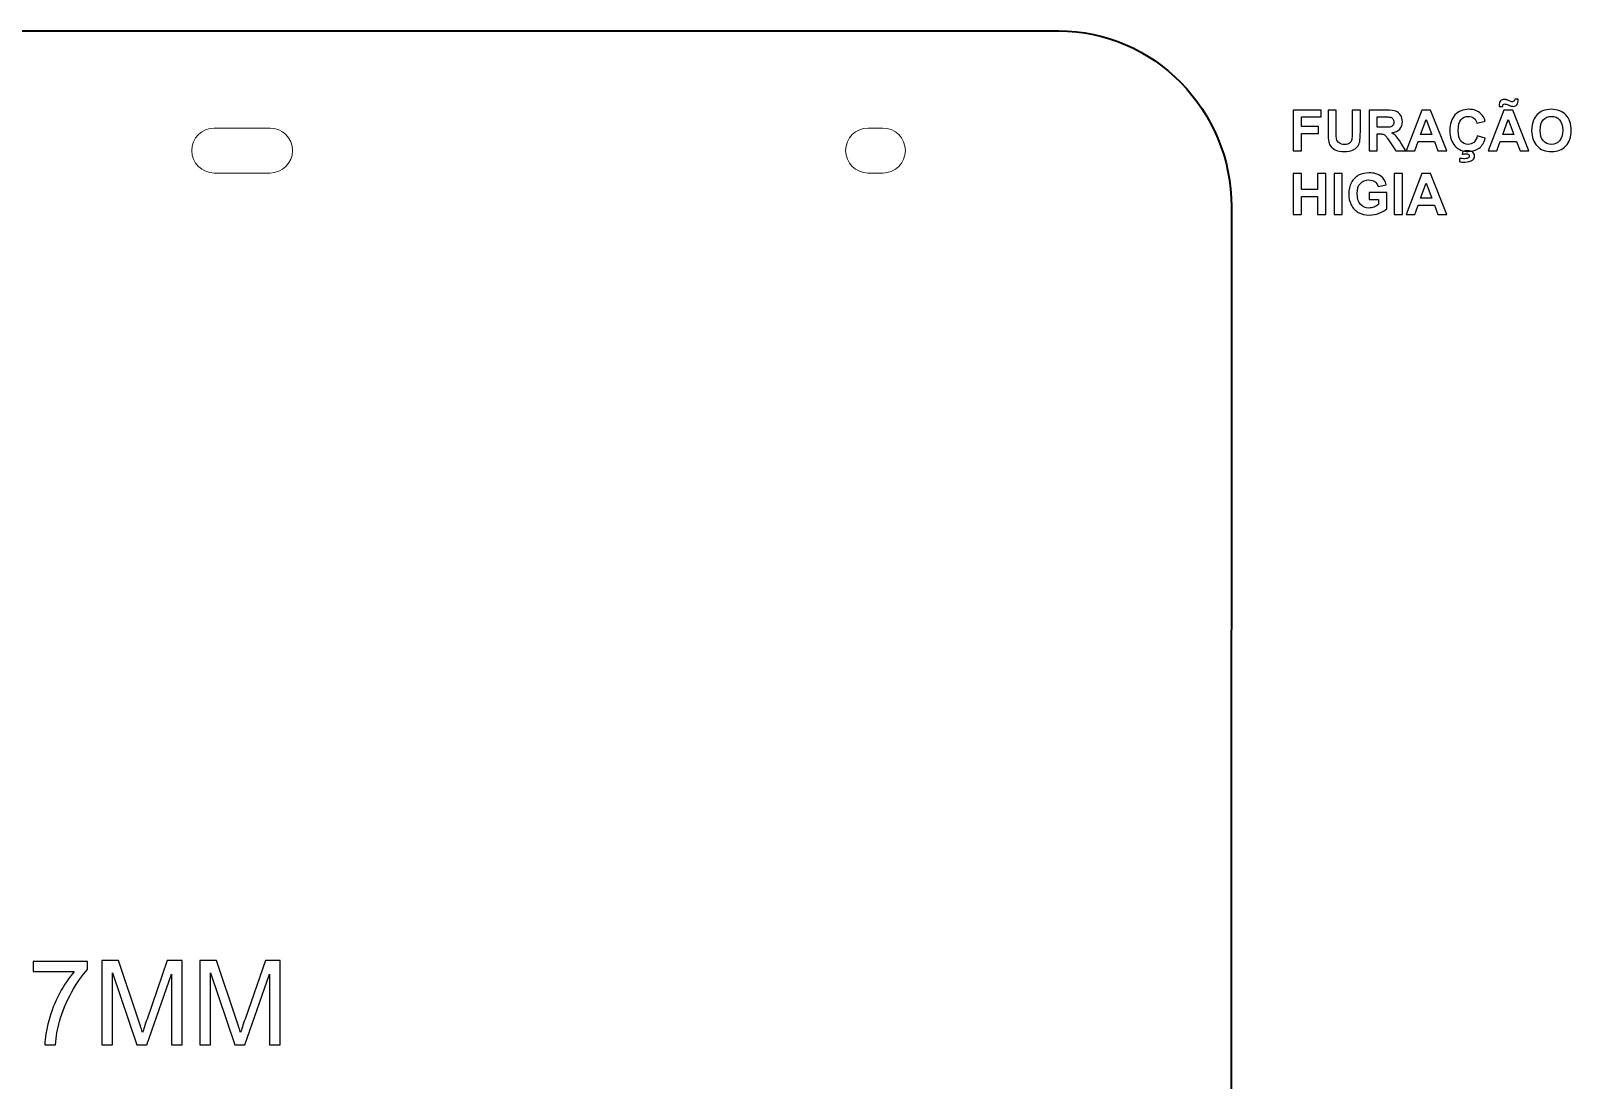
# Model space of a CAD drawing. Header units: centimetres. Extents: x -18.3 to 18.6, y -13.4 to 12.4.
# Drawn here: x -0.23 to 18.6, y -0.43 to 12.39 of the extents above; entities that cross this region are included whole.
import ezdxf

# ---------------------------------------------------------------- set-up
doc = ezdxf.new("R2010")
doc.units = ezdxf.units.CM
doc.header["$MEASUREMENT"] = 0
doc.layers.add('Camada 1', color=7, linetype='Continuous')

msp = doc.modelspace()

# ---------------------------------------------------------------- linework, layer by layer
at = {"layer": 'Camada 1', "color": 250, "lineweight": 35}
for points in [[(-18.25491, 10.43513), (-18.15603, 11.52576), (-17.2489, 12.38719), (-16.15374, 12.38719), (-16.15374, 12.38719), (-16.15374, 12.38719), (12.33478, 12.38719), (12.33478, 12.38719), (12.33478, 12.38719), (13.49546, 12.38719), (14.44508, 11.41972), (14.44508, 10.23722), (14.44508, 10.23722), (14.44508, 10.23722), (14.43758, -10.43091), (14.43758, -10.43091)], [(14.44509, -10.36075), (14.34621, -11.45138), (13.43908, -12.31281), (12.34392, -12.31281), (12.34392, -12.31281), (12.34392, -12.31281), (-16.1446, -12.31281), (-16.1446, -12.31281), (-16.1446, -12.31281), (-17.30528, -12.31281), (-18.2549, -11.34534), (-18.2549, -10.16284), (-18.2549, -10.16284), (-18.2549, -10.16284), (-18.25491, 10.43513), (-18.25491, 10.43513)]]:
    msp.add_open_spline(points, degree=3, knots=[0, 0, 0, 0, 0.2, 0.2, 0.2, 0.2, 0.4, 0.4, 0.4, 0.4, 0.6, 0.6, 0.6, 0.6, 1, 1, 1, 1], dxfattribs=at)
at = {"layer": 'Camada 1', "color": 114}
for points, knots in [([(17.75929, 11.46351), (17.75929, 11.46351), (17.71551, 11.46351), (17.71551, 11.46351), (17.71551, 11.46351), (17.71527, 11.46872), (17.71516, 11.47278), (17.71516, 11.47567), (17.71516, 11.47567), (17.71516, 11.49942), (17.72095, 11.51772), (17.73253, 11.53046), (17.73253, 11.53046), (17.744, 11.54331), (17.75894, 11.54968), (17.77701, 11.54968), (17.77701, 11.54968), (17.785, 11.54968), (17.7923, 11.54887), (17.79913, 11.54714), (17.79913, 11.54714), (17.80596, 11.5454), (17.81836, 11.54053), (17.83631, 11.53254), (17.83631, 11.53254), (17.85438, 11.52455), (17.86839, 11.5205), (17.8787, 11.5205), (17.8787, 11.5205), (17.88588, 11.5205), (17.89191, 11.52281), (17.89677, 11.52733), (17.89677, 11.52733), (17.90175, 11.53196), (17.90476, 11.53961), (17.90615, 11.55038), (17.90615, 11.55038), (17.90615, 11.55038), (17.94994, 11.55038), (17.94994, 11.55038), (17.94994, 11.55038), (17.9497, 11.51945), (17.94403, 11.49745), (17.93291, 11.48413), (17.93291, 11.48413), (17.92167, 11.47081), (17.90731, 11.46421), (17.88971, 11.46421), (17.88971, 11.46421), (17.88195, 11.46421), (17.87442, 11.46502), (17.867, 11.46664), (17.867, 11.46664), (17.86179, 11.46803), (17.84882, 11.47289), (17.82809, 11.48112), (17.82809, 11.48112), (17.80724, 11.48934), (17.79218, 11.49339), (17.78268, 11.49339), (17.78268, 11.49339), (17.77539, 11.49339), (17.76983, 11.49119), (17.76577, 11.48668), (17.76577, 11.48668), (17.7616, 11.48227), (17.75952, 11.47451), (17.75929, 11.46351)], [0, 0, 0, 0, 0.05555556, 0.05555556, 0.05555556, 0.05555556, 0.11111111, 0.11111111, 0.11111111, 0.11111111, 0.16666667, 0.16666667, 0.16666667, 0.16666667, 0.22222222, 0.22222222, 0.22222222, 0.22222222, 0.27777778, 0.27777778, 0.27777778, 0.27777778, 0.33333333, 0.33333333, 0.33333333, 0.33333333, 0.38888889, 0.38888889, 0.38888889, 0.38888889, 0.44444444, 0.44444444, 0.44444444, 0.44444444, 0.5, 0.5, 0.5, 0.5, 0.55555556, 0.55555556, 0.55555556, 0.55555556, 0.61111111, 0.61111111, 0.61111111, 0.61111111, 0.66666667, 0.66666667, 0.66666667, 0.66666667, 0.72222222, 0.72222222, 0.72222222, 0.72222222, 0.77777778, 0.77777778, 0.77777778, 0.77777778, 0.83333333, 0.83333333, 0.83333333, 0.83333333, 0.88888889, 0.88888889, 0.88888889, 0.88888889, 1, 1, 1, 1]), ([(15.20013, 10.92145), (15.20013, 10.92145), (15.20013, 11.41903), (15.20013, 11.41903), (15.20013, 11.41903), (15.20013, 11.41903), (15.54205, 11.41903), (15.54205, 11.41903), (15.54205, 11.41903), (15.54205, 11.41903), (15.54205, 11.33495), (15.54205, 11.33495), (15.54205, 11.33495), (15.54205, 11.33495), (15.3009, 11.33495), (15.3009, 11.33495), (15.3009, 11.33495), (15.3009, 11.33495), (15.3009, 11.2168), (15.3009, 11.2168), (15.3009, 11.2168), (15.3009, 11.2168), (15.50938, 11.2168), (15.50938, 11.2168), (15.50938, 11.2168), (15.50938, 11.2168), (15.50938, 11.13271), (15.50938, 11.13271), (15.50938, 11.13271), (15.50938, 11.13271), (15.3009, 11.13271), (15.3009, 11.13271), (15.3009, 11.13271), (15.3009, 11.13271), (15.3009, 10.92145), (15.3009, 10.92145), (15.3009, 10.92145), (15.3009, 10.92145), (15.20013, 10.92145), (15.20013, 10.92145)], [0, 0, 0, 0, 0.09090909, 0.09090909, 0.09090909, 0.09090909, 0.18181818, 0.18181818, 0.18181818, 0.18181818, 0.27272727, 0.27272727, 0.27272727, 0.27272727, 0.36363636, 0.36363636, 0.36363636, 0.36363636, 0.45454545, 0.45454545, 0.45454545, 0.45454545, 0.54545455, 0.54545455, 0.54545455, 0.54545455, 0.63636364, 0.63636364, 0.63636364, 0.63636364, 0.72727273, 0.72727273, 0.72727273, 0.72727273, 0.81818182, 0.81818182, 0.81818182, 0.81818182, 1, 1, 1, 1]), ([(15.62463, 11.41903), (15.62463, 11.41903), (15.7254, 11.41903), (15.7254, 11.41903), (15.7254, 11.41903), (15.7254, 11.41903), (15.7254, 11.14939), (15.7254, 11.14939), (15.7254, 11.14939), (15.7254, 11.10654), (15.72667, 11.07886), (15.72911, 11.06623), (15.72911, 11.06623), (15.73339, 11.04585), (15.74347, 11.0294), (15.75945, 11.01712), (15.75945, 11.01712), (15.77555, 11.00473), (15.79744, 10.99859), (15.82524, 10.99859), (15.82524, 10.99859), (15.85339, 10.99859), (15.8747, 11.00438), (15.88906, 11.01608), (15.88906, 11.01608), (15.90342, 11.02778), (15.91199, 11.04202), (15.91489, 11.05905), (15.91489, 11.05905), (15.91778, 11.07608), (15.91929, 11.10422), (15.91929, 11.1436), (15.91929, 11.1436), (15.91929, 11.1436), (15.91929, 11.41903), (15.91929, 11.41903), (15.91929, 11.41903), (15.91929, 11.41903), (16.02006, 11.41903), (16.02006, 11.41903), (16.02006, 11.41903), (16.02006, 11.41903), (16.02006, 11.15739), (16.02006, 11.15739), (16.02006, 11.15739), (16.02006, 11.09762), (16.01739, 11.05534), (16.01195, 11.03067), (16.01195, 11.03067), (16.00651, 11.006), (15.99655, 10.98515), (15.98195, 10.96813), (15.98195, 10.96813), (15.96747, 10.9511), (15.94801, 10.93767), (15.92369, 10.92759), (15.92369, 10.92759), (15.89925, 10.91751), (15.86752, 10.91242), (15.82825, 10.91242), (15.82825, 10.91242), (15.78088, 10.91242), (15.74497, 10.91786), (15.72053, 10.92886), (15.72053, 10.92886), (15.6961, 10.93987), (15.67675, 10.95411), (15.66251, 10.97172), (15.66251, 10.97172), (15.64826, 10.98932), (15.63899, 11.00762), (15.63448, 11.02697), (15.63448, 11.02697), (15.62787, 11.05546), (15.62463, 11.09762), (15.62463, 11.15333), (15.62463, 11.15333), (15.62463, 11.15333), (15.62463, 11.41903), (15.62463, 11.41903)], [0, 0, 0, 0, 0.04761905, 0.04761905, 0.04761905, 0.04761905, 0.0952381, 0.0952381, 0.0952381, 0.0952381, 0.14285714, 0.14285714, 0.14285714, 0.14285714, 0.19047619, 0.19047619, 0.19047619, 0.19047619, 0.23809524, 0.23809524, 0.23809524, 0.23809524, 0.28571429, 0.28571429, 0.28571429, 0.28571429, 0.33333333, 0.33333333, 0.33333333, 0.33333333, 0.38095238, 0.38095238, 0.38095238, 0.38095238, 0.42857143, 0.42857143, 0.42857143, 0.42857143, 0.47619048, 0.47619048, 0.47619048, 0.47619048, 0.52380952, 0.52380952, 0.52380952, 0.52380952, 0.57142857, 0.57142857, 0.57142857, 0.57142857, 0.61904762, 0.61904762, 0.61904762, 0.61904762, 0.66666667, 0.66666667, 0.66666667, 0.66666667, 0.71428571, 0.71428571, 0.71428571, 0.71428571, 0.76190476, 0.76190476, 0.76190476, 0.76190476, 0.80952381, 0.80952381, 0.80952381, 0.80952381, 0.85714286, 0.85714286, 0.85714286, 0.85714286, 0.9047619, 0.9047619, 0.9047619, 0.9047619, 1, 1, 1, 1]), ([(16.1265, 10.92145), (16.1265, 10.92145), (16.1265, 11.41903), (16.1265, 11.41903), (16.1265, 11.41903), (16.1265, 11.41903), (16.33811, 11.41903), (16.33811, 11.41903), (16.33811, 11.41903), (16.39128, 11.41903), (16.42996, 11.41452), (16.45405, 11.4056), (16.45405, 11.4056), (16.47826, 11.39668), (16.49749, 11.38081), (16.51197, 11.35799), (16.51197, 11.35799), (16.52645, 11.33506), (16.53374, 11.309), (16.53374, 11.27958), (16.53374, 11.27958), (16.53374, 11.24217), (16.52285, 11.21136), (16.50096, 11.18704), (16.50096, 11.18704), (16.47907, 11.16271), (16.44641, 11.14742), (16.40286, 11.14105), (16.40286, 11.14105), (16.42452, 11.12843), (16.44236, 11.11453), (16.45637, 11.09936), (16.45637, 11.09936), (16.4705, 11.08418), (16.4895, 11.0572), (16.51336, 11.01851), (16.51336, 11.01851), (16.51336, 11.01851), (16.57405, 10.92145), (16.57405, 10.92145), (16.57405, 10.92145), (16.57405, 10.92145), (16.45394, 10.92145), (16.45394, 10.92145), (16.45394, 10.92145), (16.45394, 10.92145), (16.3819, 11.03009), (16.3819, 11.03009), (16.3819, 11.03009), (16.35607, 11.06866), (16.33835, 11.09299), (16.32873, 11.10306), (16.32873, 11.10306), (16.31923, 11.11302), (16.30916, 11.11997), (16.2985, 11.12368), (16.2985, 11.12368), (16.28773, 11.12739), (16.27082, 11.12924), (16.24765, 11.12924), (16.24765, 11.12924), (16.24765, 11.12924), (16.22727, 11.12924), (16.22727, 11.12924), (16.22727, 11.12924), (16.22727, 11.12924), (16.22727, 10.92145), (16.22727, 10.92145), (16.22727, 10.92145), (16.22727, 10.92145), (16.1265, 10.92145), (16.1265, 10.92145)], [0, 0, 0, 0, 0.05263158, 0.05263158, 0.05263158, 0.05263158, 0.10526316, 0.10526316, 0.10526316, 0.10526316, 0.15789474, 0.15789474, 0.15789474, 0.15789474, 0.21052632, 0.21052632, 0.21052632, 0.21052632, 0.26315789, 0.26315789, 0.26315789, 0.26315789, 0.31578947, 0.31578947, 0.31578947, 0.31578947, 0.36842105, 0.36842105, 0.36842105, 0.36842105, 0.42105263, 0.42105263, 0.42105263, 0.42105263, 0.47368421, 0.47368421, 0.47368421, 0.47368421, 0.52631579, 0.52631579, 0.52631579, 0.52631579, 0.57894737, 0.57894737, 0.57894737, 0.57894737, 0.63157895, 0.63157895, 0.63157895, 0.63157895, 0.68421053, 0.68421053, 0.68421053, 0.68421053, 0.73684211, 0.73684211, 0.73684211, 0.73684211, 0.78947368, 0.78947368, 0.78947368, 0.78947368, 0.84210526, 0.84210526, 0.84210526, 0.84210526, 0.89473684, 0.89473684, 0.89473684, 0.89473684, 1, 1, 1, 1]), ([(16.22727, 11.20846), (16.22727, 11.20846), (16.30163, 11.20846), (16.30163, 11.20846), (16.30163, 11.20846), (16.34981, 11.20846), (16.37981, 11.21055), (16.39186, 11.2146), (16.39186, 11.2146), (16.40379, 11.21866), (16.41328, 11.22572), (16.42, 11.23568), (16.42, 11.23568), (16.42684, 11.24564), (16.43019, 11.25815), (16.43019, 11.27309), (16.43019, 11.27309), (16.43019, 11.28989), (16.42568, 11.30333), (16.41676, 11.31375), (16.41676, 11.31375), (16.40784, 11.32406), (16.39522, 11.33054), (16.379, 11.33321), (16.379, 11.33321), (16.37078, 11.33437), (16.34634, 11.33495), (16.30568, 11.33495), (16.30568, 11.33495), (16.30568, 11.33495), (16.22727, 11.33495), (16.22727, 11.33495), (16.22727, 11.33495), (16.22727, 11.33495), (16.22727, 11.20846), (16.22727, 11.20846)], [0, 0, 0, 0, 0.1, 0.1, 0.1, 0.1, 0.2, 0.2, 0.2, 0.2, 0.3, 0.3, 0.3, 0.3, 0.4, 0.4, 0.4, 0.4, 0.5, 0.5, 0.5, 0.5, 0.6, 0.6, 0.6, 0.6, 0.7, 0.7, 0.7, 0.7, 0.8, 0.8, 0.8, 0.8, 1, 1, 1, 1]), ([(17.07661, 10.92145), (17.07661, 10.92145), (16.96809, 10.92145), (16.96809, 10.92145), (16.96809, 10.92145), (16.96809, 10.92145), (16.92511, 11.03473), (16.92511, 11.03473), (16.92511, 11.03473), (16.92511, 11.03473), (16.72555, 11.03473), (16.72555, 11.03473), (16.72555, 11.03473), (16.72555, 11.03473), (16.6842, 10.92145), (16.6842, 10.92145), (16.6842, 10.92145), (16.6842, 10.92145), (16.57764, 10.92145), (16.57764, 10.92145), (16.57764, 10.92145), (16.57764, 10.92145), (16.77084, 11.41903), (16.77084, 11.41903), (16.77084, 11.41903), (16.77084, 11.41903), (16.87728, 11.41903), (16.87728, 11.41903), (16.87728, 11.41903), (16.87728, 11.41903), (17.07661, 10.92145), (17.07661, 10.92145)], [0, 0, 0, 0, 0.11111111, 0.11111111, 0.11111111, 0.11111111, 0.22222222, 0.22222222, 0.22222222, 0.22222222, 0.33333333, 0.33333333, 0.33333333, 0.33333333, 0.44444444, 0.44444444, 0.44444444, 0.44444444, 0.55555556, 0.55555556, 0.55555556, 0.55555556, 0.66666667, 0.66666667, 0.66666667, 0.66666667, 0.77777778, 0.77777778, 0.77777778, 0.77777778, 1, 1, 1, 1]), ([(16.89245, 11.11882), (16.89245, 11.11882), (16.8233, 11.30298), (16.8233, 11.30298), (16.8233, 11.30298), (16.8233, 11.30298), (16.75613, 11.11882), (16.75613, 11.11882), (16.75613, 11.11882), (16.75613, 11.11882), (16.89245, 11.11882), (16.89245, 11.11882)], [0, 0, 0, 0, 0.25, 0.25, 0.25, 0.25, 0.5, 0.5, 0.5, 0.5, 1, 1, 1, 1]), ([(17.44853, 11.10492), (17.44853, 11.10492), (17.54582, 11.07503), (17.54582, 11.07503), (17.54582, 11.07503), (17.53088, 11.02025), (17.50598, 10.97959), (17.47123, 10.95295), (17.47123, 10.95295), (17.43648, 10.92643), (17.39247, 10.91311), (17.33907, 10.91311), (17.33907, 10.91311), (17.27294, 10.91311), (17.21862, 10.9357), (17.17599, 10.98087), (17.17599, 10.98087), (17.13348, 11.02604), (17.11217, 11.08777), (17.11217, 11.16619), (17.11217, 11.16619), (17.11217, 11.249), (17.1336, 11.3134), (17.17634, 11.35927), (17.17634, 11.35927), (17.21908, 11.40514), (17.27537, 11.42807), (17.3451, 11.42807), (17.3451, 11.42807), (17.40602, 11.42807), (17.45548, 11.41), (17.49347, 11.37398), (17.49347, 11.37398), (17.51617, 11.35267), (17.53308, 11.32209), (17.54443, 11.28213), (17.54443, 11.28213), (17.54443, 11.28213), (17.44505, 11.2585), (17.44505, 11.2585), (17.44505, 11.2585), (17.43915, 11.28421), (17.42687, 11.3046), (17.40822, 11.31954), (17.40822, 11.31954), (17.38946, 11.33448), (17.36676, 11.34189), (17.34012, 11.34189), (17.34012, 11.34189), (17.30317, 11.34189), (17.27317, 11.32869), (17.25024, 11.30217), (17.25024, 11.30217), (17.22719, 11.27576), (17.21572, 11.2329), (17.21572, 11.1736), (17.21572, 11.1736), (17.21572, 11.11082), (17.22707, 11.066), (17.24966, 11.03936), (17.24966, 11.03936), (17.27236, 11.0126), (17.30178, 10.99928), (17.33803, 10.99928), (17.33803, 10.99928), (17.36479, 10.99928), (17.38784, 11.00774), (17.40706, 11.02477), (17.40706, 11.02477), (17.42629, 11.04179), (17.44019, 11.06843), (17.44853, 11.10492)], [0, 0, 0, 0, 0.05263158, 0.05263158, 0.05263158, 0.05263158, 0.10526316, 0.10526316, 0.10526316, 0.10526316, 0.15789474, 0.15789474, 0.15789474, 0.15789474, 0.21052632, 0.21052632, 0.21052632, 0.21052632, 0.26315789, 0.26315789, 0.26315789, 0.26315789, 0.31578947, 0.31578947, 0.31578947, 0.31578947, 0.36842105, 0.36842105, 0.36842105, 0.36842105, 0.42105263, 0.42105263, 0.42105263, 0.42105263, 0.47368421, 0.47368421, 0.47368421, 0.47368421, 0.52631579, 0.52631579, 0.52631579, 0.52631579, 0.57894737, 0.57894737, 0.57894737, 0.57894737, 0.63157895, 0.63157895, 0.63157895, 0.63157895, 0.68421053, 0.68421053, 0.68421053, 0.68421053, 0.73684211, 0.73684211, 0.73684211, 0.73684211, 0.78947368, 0.78947368, 0.78947368, 0.78947368, 0.84210526, 0.84210526, 0.84210526, 0.84210526, 0.89473684, 0.89473684, 0.89473684, 0.89473684, 1, 1, 1, 1]), ([(18.08035, 10.92145), (18.08035, 10.92145), (17.97183, 10.92145), (17.97183, 10.92145), (17.97183, 10.92145), (17.97183, 10.92145), (17.92885, 11.03473), (17.92885, 11.03473), (17.92885, 11.03473), (17.92885, 11.03473), (17.72929, 11.03473), (17.72929, 11.03473), (17.72929, 11.03473), (17.72929, 11.03473), (17.68794, 10.92145), (17.68794, 10.92145), (17.68794, 10.92145), (17.68794, 10.92145), (17.58138, 10.92145), (17.58138, 10.92145), (17.58138, 10.92145), (17.58138, 10.92145), (17.77458, 11.41903), (17.77458, 11.41903), (17.77458, 11.41903), (17.77458, 11.41903), (17.88102, 11.41903), (17.88102, 11.41903), (17.88102, 11.41903), (17.88102, 11.41903), (18.08035, 10.92145), (18.08035, 10.92145)], [0, 0, 0, 0, 0.11111111, 0.11111111, 0.11111111, 0.11111111, 0.22222222, 0.22222222, 0.22222222, 0.22222222, 0.33333333, 0.33333333, 0.33333333, 0.33333333, 0.44444444, 0.44444444, 0.44444444, 0.44444444, 0.55555556, 0.55555556, 0.55555556, 0.55555556, 0.66666667, 0.66666667, 0.66666667, 0.66666667, 0.77777778, 0.77777778, 0.77777778, 0.77777778, 1, 1, 1, 1]), ([(17.89619, 11.11882), (17.89619, 11.11882), (17.82704, 11.30298), (17.82704, 11.30298), (17.82704, 11.30298), (17.82704, 11.30298), (17.75987, 11.11882), (17.75987, 11.11882), (17.75987, 11.11882), (17.75987, 11.11882), (17.89619, 11.11882), (17.89619, 11.11882)], [0, 0, 0, 0, 0.25, 0.25, 0.25, 0.25, 0.5, 0.5, 0.5, 0.5, 1, 1, 1, 1]), ([(18.11313, 11.16723), (18.11313, 11.21796), (18.12078, 11.26059), (18.13595, 11.2951), (18.13595, 11.2951), (18.14719, 11.32047), (18.16271, 11.34328), (18.18228, 11.36344), (18.18228, 11.36344), (18.20185, 11.38359), (18.22328, 11.39853), (18.24656, 11.40838), (18.24656, 11.40838), (18.2776, 11.42147), (18.31339, 11.42807), (18.35393, 11.42807), (18.35393, 11.42807), (18.42737, 11.42807), (18.48597, 11.40525), (18.5301, 11.35973), (18.5301, 11.35973), (18.57412, 11.3141), (18.59612, 11.25074), (18.59612, 11.16955), (18.59612, 11.16955), (18.59612, 11.08905), (18.57423, 11.02604), (18.53057, 10.98064), (18.53057, 10.98064), (18.4869, 10.93512), (18.42841, 10.91242), (18.35532, 10.91242), (18.35532, 10.91242), (18.28131, 10.91242), (18.22236, 10.935), (18.17869, 10.98029), (18.17869, 10.98029), (18.13502, 11.02546), (18.11313, 11.08777), (18.11313, 11.16723)], [0, 0, 0, 0, 0.09090909, 0.09090909, 0.09090909, 0.09090909, 0.18181818, 0.18181818, 0.18181818, 0.18181818, 0.27272727, 0.27272727, 0.27272727, 0.27272727, 0.36363636, 0.36363636, 0.36363636, 0.36363636, 0.45454545, 0.45454545, 0.45454545, 0.45454545, 0.54545455, 0.54545455, 0.54545455, 0.54545455, 0.63636364, 0.63636364, 0.63636364, 0.63636364, 0.72727273, 0.72727273, 0.72727273, 0.72727273, 0.81818182, 0.81818182, 0.81818182, 0.81818182, 1, 1, 1, 1]), ([(18.21668, 11.17059), (18.21668, 11.11418), (18.22977, 11.07144), (18.25583, 11.04226), (18.25583, 11.04226), (18.28189, 11.01318), (18.31502, 10.99859), (18.35509, 10.99859), (18.35509, 10.99859), (18.39528, 10.99859), (18.42818, 11.01307), (18.45401, 11.04191), (18.45401, 11.04191), (18.47972, 11.07086), (18.49258, 11.11418), (18.49258, 11.17198), (18.49258, 11.17198), (18.49258, 11.22908), (18.48007, 11.2717), (18.45493, 11.29973), (18.45493, 11.29973), (18.42991, 11.32788), (18.39667, 11.34189), (18.35509, 11.34189), (18.35509, 11.34189), (18.31363, 11.34189), (18.28015, 11.32765), (18.25479, 11.29927), (18.25479, 11.29927), (18.22942, 11.27078), (18.21668, 11.22792), (18.21668, 11.17059)], [0, 0, 0, 0, 0.11111111, 0.11111111, 0.11111111, 0.11111111, 0.22222222, 0.22222222, 0.22222222, 0.22222222, 0.33333333, 0.33333333, 0.33333333, 0.33333333, 0.44444444, 0.44444444, 0.44444444, 0.44444444, 0.55555556, 0.55555556, 0.55555556, 0.55555556, 0.66666667, 0.66666667, 0.66666667, 0.66666667, 0.77777778, 0.77777778, 0.77777778, 0.77777778, 1, 1, 1, 1]), ([(17.22997, 10.78871), (17.22997, 10.78871), (17.22997, 10.82856), (17.22997, 10.82856), (17.22997, 10.82856), (17.25336, 10.82613), (17.27479, 10.82485), (17.29437, 10.82485), (17.29437, 10.82485), (17.31452, 10.82485), (17.32958, 10.82844), (17.33931, 10.83574), (17.33931, 10.83574), (17.34683, 10.84118), (17.35054, 10.84813), (17.35054, 10.85682), (17.35054, 10.85682), (17.35054, 10.86446), (17.34707, 10.87118), (17.34, 10.87686), (17.34, 10.87686), (17.33294, 10.88253), (17.32205, 10.88531), (17.30734, 10.88531), (17.30734, 10.88531), (17.29274, 10.88531), (17.27792, 10.883), (17.26263, 10.87848), (17.26263, 10.87848), (17.26263, 10.87848), (17.27155, 10.91218), (17.27155, 10.91218), (17.27155, 10.91218), (17.28915, 10.91844), (17.30815, 10.92145), (17.32853, 10.92145), (17.32853, 10.92145), (17.35691, 10.92145), (17.37834, 10.9152), (17.39305, 10.9028), (17.39305, 10.9028), (17.40776, 10.89029), (17.41517, 10.87512), (17.41517, 10.85728), (17.41517, 10.85728), (17.41517, 10.83725), (17.40706, 10.82115), (17.39073, 10.80864), (17.39073, 10.80864), (17.36873, 10.79161), (17.33722, 10.78315), (17.29622, 10.78315), (17.29622, 10.78315), (17.26703, 10.78315), (17.24491, 10.78501), (17.22997, 10.78871)], [0, 0, 0, 0, 0.06666667, 0.06666667, 0.06666667, 0.06666667, 0.13333333, 0.13333333, 0.13333333, 0.13333333, 0.2, 0.2, 0.2, 0.2, 0.26666667, 0.26666667, 0.26666667, 0.26666667, 0.33333333, 0.33333333, 0.33333333, 0.33333333, 0.4, 0.4, 0.4, 0.4, 0.46666667, 0.46666667, 0.46666667, 0.46666667, 0.53333333, 0.53333333, 0.53333333, 0.53333333, 0.6, 0.6, 0.6, 0.6, 0.66666667, 0.66666667, 0.66666667, 0.66666667, 0.73333333, 0.73333333, 0.73333333, 0.73333333, 0.8, 0.8, 0.8, 0.8, 0.86666667, 0.86666667, 0.86666667, 0.86666667, 1, 1, 1, 1]), ([(15.20013, 10.14508), (15.20013, 10.14508), (15.20013, 10.64266), (15.20013, 10.64266), (15.20013, 10.64266), (15.20013, 10.64266), (15.3009, 10.64266), (15.3009, 10.64266), (15.3009, 10.64266), (15.3009, 10.64266), (15.3009, 10.44669), (15.3009, 10.44669), (15.3009, 10.44669), (15.3009, 10.44669), (15.49687, 10.44669), (15.49687, 10.44669), (15.49687, 10.44669), (15.49687, 10.44669), (15.49687, 10.64266), (15.49687, 10.64266), (15.49687, 10.64266), (15.49687, 10.64266), (15.59764, 10.64266), (15.59764, 10.64266), (15.59764, 10.64266), (15.59764, 10.64266), (15.59764, 10.14508), (15.59764, 10.14508), (15.59764, 10.14508), (15.59764, 10.14508), (15.49687, 10.14508), (15.49687, 10.14508), (15.49687, 10.14508), (15.49687, 10.14508), (15.49687, 10.3626), (15.49687, 10.3626), (15.49687, 10.3626), (15.49687, 10.3626), (15.3009, 10.3626), (15.3009, 10.3626), (15.3009, 10.3626), (15.3009, 10.3626), (15.3009, 10.14508), (15.3009, 10.14508), (15.3009, 10.14508), (15.3009, 10.14508), (15.20013, 10.14508), (15.20013, 10.14508)], [0, 0, 0, 0, 0.07692308, 0.07692308, 0.07692308, 0.07692308, 0.15384615, 0.15384615, 0.15384615, 0.15384615, 0.23076923, 0.23076923, 0.23076923, 0.23076923, 0.30769231, 0.30769231, 0.30769231, 0.30769231, 0.38461538, 0.38461538, 0.38461538, 0.38461538, 0.46153846, 0.46153846, 0.46153846, 0.46153846, 0.53846154, 0.53846154, 0.53846154, 0.53846154, 0.61538462, 0.61538462, 0.61538462, 0.61538462, 0.69230769, 0.69230769, 0.69230769, 0.69230769, 0.76923077, 0.76923077, 0.76923077, 0.76923077, 0.84615385, 0.84615385, 0.84615385, 0.84615385, 1, 1, 1, 1]), ([(15.69853, 10.14508), (15.69853, 10.14508), (15.69853, 10.64266), (15.69853, 10.64266), (15.69853, 10.64266), (15.69853, 10.64266), (15.79929, 10.64266), (15.79929, 10.64266), (15.79929, 10.64266), (15.79929, 10.64266), (15.79929, 10.14508), (15.79929, 10.14508), (15.79929, 10.14508), (15.79929, 10.14508), (15.69853, 10.14508), (15.69853, 10.14508)], [0, 0, 0, 0, 0.2, 0.2, 0.2, 0.2, 0.4, 0.4, 0.4, 0.4, 0.6, 0.6, 0.6, 0.6, 1, 1, 1, 1]), ([(16.1265, 10.32785), (16.1265, 10.32785), (16.1265, 10.41194), (16.1265, 10.41194), (16.1265, 10.41194), (16.1265, 10.41194), (16.34263, 10.41194), (16.34263, 10.41194), (16.34263, 10.41194), (16.34263, 10.41194), (16.34263, 10.21342), (16.34263, 10.21342), (16.34263, 10.21342), (16.32166, 10.19292), (16.2912, 10.17496), (16.25124, 10.15933), (16.25124, 10.15933), (16.2114, 10.14381), (16.17098, 10.13605), (16.12997, 10.13605), (16.12997, 10.13605), (16.07797, 10.13605), (16.03268, 10.14693), (15.994, 10.16882), (15.994, 10.16882), (15.95543, 10.19072), (15.92635, 10.2221), (15.9069, 10.26276), (15.9069, 10.26276), (15.88744, 10.30341), (15.87771, 10.34777), (15.87771, 10.39561), (15.87771, 10.39561), (15.87771, 10.4475), (15.8886, 10.4936), (15.91025, 10.53402), (15.91025, 10.53402), (15.93203, 10.57433), (15.96377, 10.60537), (16.00558, 10.62691), (16.00558, 10.62691), (16.03755, 10.64347), (16.07716, 10.6517), (16.12465, 10.6517), (16.12465, 10.6517), (16.18638, 10.6517), (16.23468, 10.63873), (16.26943, 10.61278), (16.26943, 10.61278), (16.30406, 10.58672), (16.32641, 10.55093), (16.33637, 10.50506), (16.33637, 10.50506), (16.33637, 10.50506), (16.2363, 10.4863), (16.2363, 10.4863), (16.2363, 10.4863), (16.22935, 10.51074), (16.21615, 10.53008), (16.19681, 10.54433), (16.19681, 10.54433), (16.17758, 10.55846), (16.15349, 10.56552), (16.12453, 10.56552), (16.12453, 10.56552), (16.08075, 10.56552), (16.04589, 10.55163), (16.02006, 10.52371), (16.02006, 10.52371), (15.99423, 10.4958), (15.98126, 10.45445), (15.98126, 10.39966), (15.98126, 10.39966), (15.98126, 10.34048), (15.99434, 10.29612), (16.02052, 10.26658), (16.02052, 10.26658), (16.04681, 10.23705), (16.0811, 10.22222), (16.1236, 10.22222), (16.1236, 10.22222), (16.14457, 10.22222), (16.16565, 10.22639), (16.18673, 10.23461), (16.18673, 10.23461), (16.20792, 10.24284), (16.22599, 10.25291), (16.24117, 10.26473), (16.24117, 10.26473), (16.24117, 10.26473), (16.24117, 10.32785), (16.24117, 10.32785), (16.24117, 10.32785), (16.24117, 10.32785), (16.1265, 10.32785), (16.1265, 10.32785)], [0, 0, 0, 0, 0.04, 0.04, 0.04, 0.04, 0.08, 0.08, 0.08, 0.08, 0.12, 0.12, 0.12, 0.12, 0.16, 0.16, 0.16, 0.16, 0.2, 0.2, 0.2, 0.2, 0.24, 0.24, 0.24, 0.24, 0.28, 0.28, 0.28, 0.28, 0.32, 0.32, 0.32, 0.32, 0.36, 0.36, 0.36, 0.36, 0.4, 0.4, 0.4, 0.4, 0.44, 0.44, 0.44, 0.44, 0.48, 0.48, 0.48, 0.48, 0.52, 0.52, 0.52, 0.52, 0.56, 0.56, 0.56, 0.56, 0.6, 0.6, 0.6, 0.6, 0.64, 0.64, 0.64, 0.64, 0.68, 0.68, 0.68, 0.68, 0.72, 0.72, 0.72, 0.72, 0.76, 0.76, 0.76, 0.76, 0.8, 0.8, 0.8, 0.8, 0.84, 0.84, 0.84, 0.84, 0.88, 0.88, 0.88, 0.88, 0.92, 0.92, 0.92, 0.92, 1, 1, 1, 1]), ([(16.43217, 10.14508), (16.43217, 10.14508), (16.43217, 10.64266), (16.43217, 10.64266), (16.43217, 10.64266), (16.43217, 10.64266), (16.53293, 10.64266), (16.53293, 10.64266), (16.53293, 10.64266), (16.53293, 10.64266), (16.53293, 10.14508), (16.53293, 10.14508), (16.53293, 10.14508), (16.53293, 10.14508), (16.43217, 10.14508), (16.43217, 10.14508)], [0, 0, 0, 0, 0.2, 0.2, 0.2, 0.2, 0.4, 0.4, 0.4, 0.4, 0.6, 0.6, 0.6, 0.6, 1, 1, 1, 1]), ([(17.07696, 10.14508), (17.07696, 10.14508), (16.96844, 10.14508), (16.96844, 10.14508), (16.96844, 10.14508), (16.96844, 10.14508), (16.92546, 10.25836), (16.92546, 10.25836), (16.92546, 10.25836), (16.92546, 10.25836), (16.7259, 10.25836), (16.7259, 10.25836), (16.7259, 10.25836), (16.7259, 10.25836), (16.68455, 10.14508), (16.68455, 10.14508), (16.68455, 10.14508), (16.68455, 10.14508), (16.57799, 10.14508), (16.57799, 10.14508), (16.57799, 10.14508), (16.57799, 10.14508), (16.77119, 10.64266), (16.77119, 10.64266), (16.77119, 10.64266), (16.77119, 10.64266), (16.87763, 10.64266), (16.87763, 10.64266), (16.87763, 10.64266), (16.87763, 10.64266), (17.07696, 10.14508), (17.07696, 10.14508)], [0, 0, 0, 0, 0.11111111, 0.11111111, 0.11111111, 0.11111111, 0.22222222, 0.22222222, 0.22222222, 0.22222222, 0.33333333, 0.33333333, 0.33333333, 0.33333333, 0.44444444, 0.44444444, 0.44444444, 0.44444444, 0.55555556, 0.55555556, 0.55555556, 0.55555556, 0.66666667, 0.66666667, 0.66666667, 0.66666667, 0.77777778, 0.77777778, 0.77777778, 0.77777778, 1, 1, 1, 1]), ([(16.8928, 10.34245), (16.8928, 10.34245), (16.82365, 10.52661), (16.82365, 10.52661), (16.82365, 10.52661), (16.82365, 10.52661), (16.75648, 10.34245), (16.75648, 10.34245), (16.75648, 10.34245), (16.75648, 10.34245), (16.8928, 10.34245), (16.8928, 10.34245)], [0, 0, 0, 0, 0.25, 0.25, 0.25, 0.25, 0.5, 0.5, 0.5, 0.5, 1, 1, 1, 1])]:
    msp.add_open_spline(points, degree=3, knots=knots, dxfattribs=at)
at = {"layer": 'Camada 1', "color": 114, "lineweight": 20}
for points in [[(2.01533, 11.19932), (2.01533, 11.19932), (2.69688, 11.19932), (2.69688, 11.19932), (2.69688, 11.19932), (2.84813, 11.19932), (2.97188, 11.07557), (2.97188, 10.92433), (2.97188, 10.92433), (2.97188, 10.92433), (2.97188, 10.92433), (2.97188, 10.92433), (2.97188, 10.92433), (2.97188, 10.77307), (2.84813, 10.64932), (2.69688, 10.64932), (2.69688, 10.64932), (2.69688, 10.64932), (2.01533, 10.64932), (2.01533, 10.64932), (2.01533, 10.64932), (1.86408, 10.64932), (1.74033, 10.77307), (1.74033, 10.92433), (1.74033, 10.92433), (1.74033, 10.92433), (1.74033, 10.92433), (1.74033, 10.92433), (1.74033, 10.92433), (1.74033, 11.07557), (1.86408, 11.19932), (2.01533, 11.19932)], [(10.00523, 11.19932), (10.00523, 11.19932), (10.18622, 11.19932), (10.18622, 11.19932), (10.18622, 11.19932), (10.33747, 11.19932), (10.46122, 11.07557), (10.46122, 10.92433), (10.46122, 10.92433), (10.46122, 10.92433), (10.46122, 10.92433), (10.46122, 10.92433), (10.46122, 10.92433), (10.46122, 10.77307), (10.33747, 10.64932), (10.18622, 10.64932), (10.18622, 10.64932), (10.18622, 10.64932), (10.00523, 10.64932), (10.00523, 10.64932), (10.00523, 10.64932), (9.85398, 10.64932), (9.73023, 10.77307), (9.73023, 10.92433), (9.73023, 10.92433), (9.73023, 10.92433), (9.73023, 10.92433), (9.73023, 10.92433), (9.73023, 10.92433), (9.73023, 11.07557), (9.85398, 11.19932), (10.00523, 11.19932)]]:
    msp.add_open_spline(points, degree=3, knots=[0, 0, 0, 0, 0.11111111, 0.11111111, 0.11111111, 0.11111111, 0.22222222, 0.22222222, 0.22222222, 0.22222222, 0.33333333, 0.33333333, 0.33333333, 0.33333333, 0.44444444, 0.44444444, 0.44444444, 0.44444444, 0.55555556, 0.55555556, 0.55555556, 0.55555556, 0.66666667, 0.66666667, 0.66666667, 0.66666667, 0.77777778, 0.77777778, 0.77777778, 0.77777778, 1, 1, 1, 1], dxfattribs=at)
at = {"layer": 'Camada 1', "color": 250}
for points, knots in [([(-0.19768, 0.89584), (-0.19768, 0.89584), (-0.19768, 1.01662), (-0.19768, 1.01662), (-0.19768, 1.01662), (-0.19768, 1.01662), (0.46809, 1.01662), (0.46809, 1.01662), (0.46809, 1.01662), (0.46809, 1.01662), (0.46809, 0.91884), (0.46809, 0.91884), (0.46809, 0.91884), (0.40266, 0.8491), (0.33748, 0.75636), (0.27325, 0.6406), (0.27325, 0.6406), (0.20878, 0.52485), (0.15917, 0.40574), (0.12394, 0.28327), (0.12394, 0.28327), (0.09878, 0.19724), (0.08248, 0.10257), (0.07553, 0), (0.07553, 0), (0.07553, 0), (-0.05388, 0), (-0.05388, 0), (-0.05388, 0), (-0.05244, 0.081), (-0.03663, 0.17902), (-0.00619, 0.29382), (-0.00619, 0.29382), (0.02425, 0.40885), (0.06762, 0.51958), (0.12442, 0.62622), (0.12442, 0.62622), (0.18122, 0.73287), (0.24161, 0.82274), (0.3056, 0.89584), (0.3056, 0.89584), (0.3056, 0.89584), (-0.19768, 0.89584), (-0.19768, 0.89584)], [0, 0, 0, 0, 0.08333333, 0.08333333, 0.08333333, 0.08333333, 0.16666667, 0.16666667, 0.16666667, 0.16666667, 0.25, 0.25, 0.25, 0.25, 0.33333333, 0.33333333, 0.33333333, 0.33333333, 0.41666667, 0.41666667, 0.41666667, 0.41666667, 0.5, 0.5, 0.5, 0.5, 0.58333333, 0.58333333, 0.58333333, 0.58333333, 0.66666667, 0.66666667, 0.66666667, 0.66666667, 0.75, 0.75, 0.75, 0.75, 0.83333333, 0.83333333, 0.83333333, 0.83333333, 1, 1, 1, 1]), ([(0.64232, 0), (0.64232, 0), (0.64232, 1.02957), (0.64232, 1.02957), (0.64232, 1.02957), (0.64232, 1.02957), (0.8465, 1.02957), (0.8465, 1.02957), (0.8465, 1.02957), (0.8465, 1.02957), (1.08999, 0.30077), (1.08999, 0.30077), (1.08999, 0.30077), (1.11252, 0.23295), (1.12882, 0.18214), (1.13912, 0.14835), (1.13912, 0.14835), (1.15087, 0.18573), (1.16932, 0.24085), (1.19424, 0.31347), (1.19424, 0.31347), (1.19424, 0.31347), (1.44205, 1.02957), (1.44205, 1.02957), (1.44205, 1.02957), (1.44205, 1.02957), (1.62443, 1.02957), (1.62443, 1.02957), (1.62443, 1.02957), (1.62443, 1.02957), (1.62443, 0), (1.62443, 0), (1.62443, 0), (1.62443, 0), (1.49358, 0), (1.49358, 0), (1.49358, 0), (1.49358, 0), (1.49358, 0.86133), (1.49358, 0.86133), (1.49358, 0.86133), (1.49358, 0.86133), (1.19305, 0), (1.19305, 0), (1.19305, 0), (1.19305, 0), (1.07034, 0), (1.07034, 0), (1.07034, 0), (1.07034, 0), (0.77317, 0.87714), (0.77317, 0.87714), (0.77317, 0.87714), (0.77317, 0.87714), (0.77317, 0), (0.77317, 0), (0.77317, 0), (0.77317, 0), (0.64232, 0), (0.64232, 0)], [0, 0, 0, 0, 0.0625, 0.0625, 0.0625, 0.0625, 0.125, 0.125, 0.125, 0.125, 0.1875, 0.1875, 0.1875, 0.1875, 0.25, 0.25, 0.25, 0.25, 0.3125, 0.3125, 0.3125, 0.3125, 0.375, 0.375, 0.375, 0.375, 0.4375, 0.4375, 0.4375, 0.4375, 0.5, 0.5, 0.5, 0.5, 0.5625, 0.5625, 0.5625, 0.5625, 0.625, 0.625, 0.625, 0.625, 0.6875, 0.6875, 0.6875, 0.6875, 0.75, 0.75, 0.75, 0.75, 0.8125, 0.8125, 0.8125, 0.8125, 0.875, 0.875, 0.875, 0.875, 1, 1, 1, 1]), ([(1.84012, 0), (1.84012, 0), (1.84012, 1.02957), (1.84012, 1.02957), (1.84012, 1.02957), (1.84012, 1.02957), (2.0443, 1.02957), (2.0443, 1.02957), (2.0443, 1.02957), (2.0443, 1.02957), (2.28779, 0.30077), (2.28779, 0.30077), (2.28779, 0.30077), (2.31032, 0.23295), (2.32662, 0.18214), (2.33692, 0.14835), (2.33692, 0.14835), (2.34867, 0.18573), (2.36712, 0.24085), (2.39204, 0.31347), (2.39204, 0.31347), (2.39204, 0.31347), (2.63985, 1.02957), (2.63985, 1.02957), (2.63985, 1.02957), (2.63985, 1.02957), (2.82223, 1.02957), (2.82223, 1.02957), (2.82223, 1.02957), (2.82223, 1.02957), (2.82223, 0), (2.82223, 0), (2.82223, 0), (2.82223, 0), (2.69138, 0), (2.69138, 0), (2.69138, 0), (2.69138, 0), (2.69138, 0.86133), (2.69138, 0.86133), (2.69138, 0.86133), (2.69138, 0.86133), (2.39085, 0), (2.39085, 0), (2.39085, 0), (2.39085, 0), (2.26814, 0), (2.26814, 0), (2.26814, 0), (2.26814, 0), (1.97097, 0.87714), (1.97097, 0.87714), (1.97097, 0.87714), (1.97097, 0.87714), (1.97097, 0), (1.97097, 0), (1.97097, 0), (1.97097, 0), (1.84012, 0), (1.84012, 0)], [0, 0, 0, 0, 0.0625, 0.0625, 0.0625, 0.0625, 0.125, 0.125, 0.125, 0.125, 0.1875, 0.1875, 0.1875, 0.1875, 0.25, 0.25, 0.25, 0.25, 0.3125, 0.3125, 0.3125, 0.3125, 0.375, 0.375, 0.375, 0.375, 0.4375, 0.4375, 0.4375, 0.4375, 0.5, 0.5, 0.5, 0.5, 0.5625, 0.5625, 0.5625, 0.5625, 0.625, 0.625, 0.625, 0.625, 0.6875, 0.6875, 0.6875, 0.6875, 0.75, 0.75, 0.75, 0.75, 0.8125, 0.8125, 0.8125, 0.8125, 0.875, 0.875, 0.875, 0.875, 1, 1, 1, 1])]:
    msp.add_open_spline(points, degree=3, knots=knots, dxfattribs=at)

doc.saveas('drawing.dxf')
